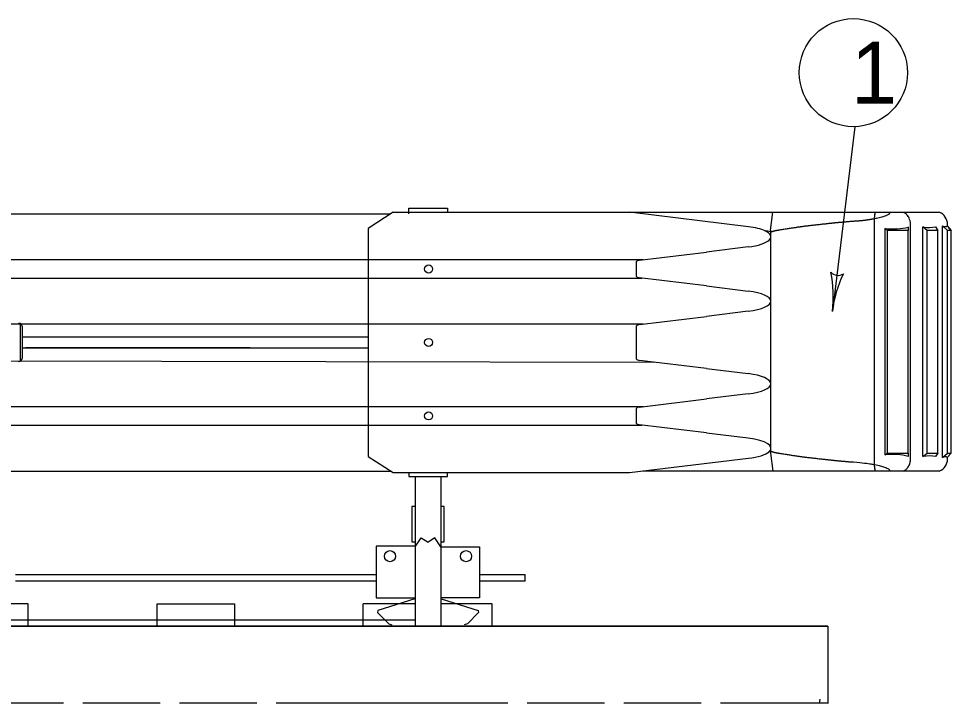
# Model space of a CAD drawing. Extents: x 998.1 to 1038, y 999.1 to 1023.4.
# Drawn here: x 1021.297 to 1024.314, y 1015.782 to 1017.998 of the extents above; entities that cross this region are included whole.
import ezdxf

# ---------------------------------------------------------------- set-up
doc = ezdxf.new("R2010")
doc.units = 0
for name, color, linetype in [('1', 7, 'Continuous'), ('16', 7, 'Continuous'), ('17', 7, 'Continuous'), ('2', 7, 'Continuous'), ('5', 7, 'Continuous'), ('6', 7, 'Continuous'), ('8', 7, 'Continuous'), ('9', 7, 'Continuous')]:
    doc.layers.add(name, color=color, linetype=linetype)

msp = doc.modelspace()

# ---------------------------------------------------------------- linework, layer by layer
at = {"layer": '1'}
for p, q in [((1023.9144, 1016.0317), (1023.9144, 1015.7817)), ((1021.442, 1015.7828), (1020.692, 1015.7828)), ((1021.7545, 1015.7828), (1021.5045, 1015.7828)), ((1022.067, 1015.7828), (1021.817, 1015.7828)), ((1022.8795, 1015.7828), (1022.1295, 1015.7828)), ((1023.192, 1015.7828), (1022.942, 1015.7828)), ((1023.5045, 1015.7828), (1023.2545, 1015.7828)), ((1023.9144, 1015.7828), (1023.567, 1015.7828))]:
    msp.add_line(p, q, dxfattribs=at)
msp.add_lwpolyline([(1023.8875, 1015.7817), (1023.8893, 1015.7958)], dxfattribs=at)
at = {"layer": '16'}
msp.add_line((1023.9144, 1016.0317), (1019.1261, 1016.0317), dxfattribs=at)
at = {"layer": '17'}
msp.add_line((1023.9144, 1016.0317), (1023.9144, 1015.7817), dxfattribs=at)
at = {"layer": '2'}
msp.add_line((1024.002, 1017.6484), (1023.9288, 1017.0509), dxfattribs=at)
msp.add_circle((1023.9967, 1017.8233), 0.175, dxfattribs=at)
for centre, radius, start, end in [((1023.9469, 1017.1984), 0.0313, 221.79, 303.9067), ((1023.5408, 1017.0984), 0.391, 353.0154, 11.6842), ((1024.3169, 1017.0033), 0.391, 154.3626, 173.0093), ((1023.5408, 1017.0984), 0.391, 353.0032, 353.0154)]:
    msp.add_arc(centre, radius, start, end, dxfattribs=at)
at = {"layer": '5'}
for p, q in [((1021.0857, 1017.3669), (1022.5011, 1017.3669)), ((1018.5155, 1017.2181), (1023.3182, 1017.2181)), ((1018.5461, 1017.1583), (1023.3124, 1017.1583)), ((1018.6857, 1017.0098), (1023.3182, 1017.0098)), ((1021.3029, 1016.8893), (1021.3029, 1017.0113)), ((1021.3078, 1017.0028), (1021.3078, 1016.8978)), ((1021.3078, 1016.9684), (1022.4276, 1016.9684)), ((1021.3078, 1016.9323), (1022.4276, 1016.9323)), ((1022.0454, 1016.9323), (1021.3196, 1016.9323)), ((1018.6436, 1016.8965), (1023.3526, 1016.886)), ((1018.7596, 1016.7424), (1023.3182, 1016.7424)), ((1018.7904, 1016.6825), (1023.3124, 1016.6825)), ((1021.0857, 1016.5338), (1022.5, 1016.5338))]:
    msp.add_line(p, q, dxfattribs=at)
for centre, major_axis, ratio, start_param, end_param in [((1021.2749, 1017.0028), (-0.056, 0), 0.175743, 4.18879, 4.308693), ((1021.2981, 1017.0028), (0, 0.00984), 0.990355, 4.712389, 5.759587), ((1021.2749, 1016.8978), (0.056, 0), 0.175743, 5.116085, 5.235988), ((1021.2981, 1016.8978), (0, 0.00984), 0.990355, 3.665191, 4.712389)]:
    msp.add_ellipse(centre, major_axis=major_axis, ratio=ratio, start_param=start_param, end_param=end_param, dxfattribs=at)
at = {"layer": '6'}
for p, q in [((1022.5586, 1017.385), (1022.6836, 1017.385)), ((1022.5586, 1017.3669), (1022.5586, 1017.385)), ((1022.6836, 1017.385), (1022.6836, 1017.3714)), ((1022.5586, 1016.5286), (1022.5586, 1016.5156)), ((1022.5586, 1016.5156), (1022.6836, 1016.5156)), ((1022.5794, 1016.5156), (1022.5794, 1016.0317)), ((1022.6627, 1016.5156), (1022.6627, 1016.0317)), ((1022.6836, 1016.5156), (1022.6836, 1016.5286)), ((1023.1154, 1016.5286), (1023.1159, 1016.5286)), ((1023.1159, 1016.5286), (1023.1161, 1016.5286)), ((1022.5794, 1016.4188), (1022.5691, 1016.4188)), ((1022.5691, 1016.4188), (1022.5691, 1016.3043)), ((1022.6732, 1016.4188), (1022.6627, 1016.4188)), ((1022.6732, 1016.3043), (1022.6732, 1016.4188)), ((1022.5691, 1016.3043), (1022.5794, 1016.3043)), ((1022.6627, 1016.3043), (1022.6732, 1016.3043)), ((1022.5781, 1016.2909), (1022.4534, 1016.2909)), ((1022.4534, 1016.2909), (1022.4534, 1016.1235)), ((1022.6627, 1016.2885), (1022.7876, 1016.2885)), ((1022.7876, 1016.2885), (1022.7876, 1016.1235)), ((1021.2866, 1016.1984), (1022.4534, 1016.1984)), ((1022.7876, 1016.1984), (1022.9357, 1016.1984)), ((1022.9357, 1016.1775), (1022.9357, 1016.1984)), ((1022.4534, 1016.1775), (1021.2866, 1016.1775)), ((1022.9357, 1016.1775), (1022.7876, 1016.1775)), ((1022.4534, 1016.1235), (1022.5794, 1016.1235)), ((1022.7876, 1016.1235), (1022.6627, 1016.1235)), ((1021.3275, 1016.1042), (1021.1617, 1016.1042)), ((1021.3275, 1016.0317), (1021.3275, 1016.1042)), ((1021.7446, 1016.0317), (1021.7446, 1016.1042)), ((1021.7446, 1016.1042), (1021.9946, 1016.1042)), ((1021.9946, 1016.1042), (1021.9946, 1016.0317)), ((1022.4117, 1016.0317), (1022.4117, 1016.1042)), ((1022.5794, 1016.1042), (1022.4117, 1016.1042)), ((1022.8284, 1016.1042), (1022.6627, 1016.1042)), ((1022.8284, 1016.0317), (1022.8284, 1016.1042)), ((1021.1617, 1016.0525), (1022.5794, 1016.0525))]:
    msp.add_line(p, q, dxfattribs=at)
for points in [[(1022.5794, 1016.2885), (1022.5987, 1016.3178), (1022.6211, 1016.304)], [(1022.6627, 1016.2885), (1022.6435, 1016.3178), (1022.6211, 1016.304)], [(1022.5782, 1016.1202), (1022.4591, 1016.0827), (1022.4574, 1016.0762)], [(1022.6639, 1016.1202), (1022.7832, 1016.0827), (1022.7847, 1016.0762)], [(1022.4574, 1016.0762), (1022.4941, 1016.0396), (1022.5037, 1016.0356)], [(1022.7847, 1016.0762), (1022.7482, 1016.0396), (1022.7384, 1016.0356)]]:
    msp.add_lwpolyline(points, dxfattribs=at)
for centre in [(1022.4981, 1016.2581), (1022.7441, 1016.2581)]:
    msp.add_circle(centre, 0.018, dxfattribs=at)
at = {"layer": '8'}
for p, q in [((1022.508, 1017.3714), (1022.4276, 1017.3193)), ((1022.508, 1017.3714), (1023.2731, 1017.3714)), ((1023.6572, 1017.3248), (1023.2731, 1017.3714)), ((1023.2733, 1017.3713), (1023.7358, 1017.3713)), ((1023.2733, 1017.3713), (1023.7358, 1017.3713)), ((1023.729, 1017.3135), (1023.7358, 1017.3713)), ((1023.7358, 1017.3713), (1024.0666, 1017.3713)), ((1024.0631, 1017.3713), (1024.0631, 1017.3713)), ((1024.0666, 1017.3713), (1024.0666, 1017.3713)), ((1024.0666, 1017.3713), (1024.1109, 1017.3713)), ((1024.0687, 1017.3713), (1024.0688, 1017.3713)), ((1024.0687, 1017.3713), (1024.0688, 1017.3713)), ((1024.1166, 1017.3713), (1024.1175, 1017.3713)), ((1024.1166, 1017.3713), (1024.1175, 1017.3713)), ((1024.1175, 1017.3713), (1024.1175, 1017.3713)), ((1024.0636, 1017.3325), (1024.0636, 1016.5725)), ((1024.0636, 1017.3325), (1024.0636, 1016.5725)), ((1024.1815, 1016.5725), (1024.1815, 1017.3325)), ((1024.3012, 1017.326), (1024.3012, 1017.3325)), ((1022.4276, 1017.3193), (1022.4276, 1016.5806)), ((1023.7302, 1016.598), (1023.7302, 1017.3071)), ((1024.1071, 1017.313), (1024.0986, 1017.3188)), ((1024.0986, 1017.3188), (1024.0986, 1016.5862)), ((1024.1071, 1016.592), (1024.1071, 1017.313)), ((1024.1739, 1017.313), (1024.1071, 1017.313)), ((1024.1737, 1017.3239), (1024.1739, 1017.313)), ((1024.1739, 1016.592), (1024.1739, 1017.313)), ((1024.2357, 1017.313), (1024.2216, 1017.3239)), ((1024.2216, 1016.5811), (1024.2216, 1017.3239)), ((1024.2695, 1017.313), (1024.2357, 1017.313)), ((1024.2357, 1016.592), (1024.2357, 1017.313)), ((1024.2627, 1017.3245), (1024.2695, 1017.313)), ((1024.2695, 1016.592), (1024.2695, 1017.313)), ((1024.3012, 1017.313), (1024.2849, 1017.3275)), ((1024.2849, 1016.5775), (1024.2849, 1017.3275)), ((1024.2999, 1017.3273), (1024.3126, 1017.313)), ((1024.3126, 1017.313), (1024.3012, 1017.313)), ((1024.3012, 1016.592), (1024.3012, 1017.313)), ((1024.3136, 1017.313), (1024.3054, 1017.3211)), ((1024.3126, 1016.592), (1024.3126, 1017.313)), ((1024.3136, 1016.592), (1024.3136, 1017.313)), ((1023.3054, 1017.2165), (1023.5222, 1017.2428)), ((1023.6564, 1017.2591), (1023.5222, 1017.2428)), ((1023.2957, 1017.1635), (1023.2957, 1017.2123)), ((1023.5222, 1017.1328), (1023.3054, 1017.1591)), ((1023.5222, 1017.1328), (1023.6564, 1017.1165)), ((1023.3054, 1017.0082), (1023.5222, 1017.0345)), ((1023.6564, 1017.0508), (1023.5222, 1017.0345)), ((1023.2957, 1016.896), (1023.2957, 1017.004)), ((1023.5222, 1016.8655), (1023.3054, 1016.8918)), ((1023.5222, 1016.8655), (1023.6564, 1016.8491)), ((1023.3054, 1016.7408), (1023.5222, 1016.7671)), ((1023.6564, 1016.7835), (1023.5222, 1016.7671)), ((1023.2957, 1016.6877), (1023.2957, 1016.7365)), ((1023.5222, 1016.6571), (1023.3054, 1016.6835)), ((1023.5222, 1016.6571), (1023.6564, 1016.6408)), ((1022.4276, 1016.5806), (1022.508, 1016.5286)), ((1023.729, 1016.5915), (1023.7358, 1016.5337)), ((1024.0986, 1016.5862), (1024.1071, 1016.592)), ((1024.1071, 1016.592), (1024.1739, 1016.592)), ((1024.1739, 1016.592), (1024.1737, 1016.5811)), ((1024.2216, 1016.5811), (1024.2357, 1016.592)), ((1024.2357, 1016.592), (1024.2695, 1016.592)), ((1024.2695, 1016.592), (1024.2627, 1016.5806)), ((1024.2849, 1016.5775), (1024.3012, 1016.592)), ((1024.3126, 1016.592), (1024.2999, 1016.5778)), ((1024.3012, 1016.592), (1024.3126, 1016.592)), ((1024.3012, 1016.5725), (1024.3012, 1016.5791)), ((1024.3054, 1016.584), (1024.3136, 1016.592)), ((1023.2731, 1016.5286), (1023.6572, 1016.5751)), ((1022.508, 1016.5286), (1023.2731, 1016.5286)), ((1023.7358, 1016.5337), (1023.3154, 1016.5337)), ((1024.0666, 1016.5337), (1023.7358, 1016.5337)), ((1024.1109, 1016.5337), (1024.0666, 1016.5337)), ((1024.0687, 1016.5337), (1024.0688, 1016.5337))]:
    msp.add_line(p, q, dxfattribs=at)
for centre in [(1022.6228, 1017.1878), (1022.6228, 1016.95), (1022.6228, 1016.7121)]:
    msp.add_circle(centre, 0.013, dxfattribs=at)
for centre, radius, start, end in [((1024.2595, 1017.3325), 0.0417, 0, 68.6389), ((1023.731, 1016.5819), 0.0156, 99.2033, 116.11), ((1024.2595, 1016.5725), 0.0417, 291.3611, 0)]:
    msp.add_arc(centre, radius, start, end, dxfattribs=at)
for centre, major_axis, ratio, start_param, end_param in [((1023.6124, 1017.292), (0.1174, 0), 0.301698, 5.096361, 6.870649), ((1023.6129, 1017.292), (-0.1181, 0), 0.299878, 3.729056, 4.328417), ((1023.6543, 1017.2823), (0.1122, 0), 0.301801, 0.848429, 1.050406), ((1023.7297, 1017.2823), (0, 0.0339), 0.052336, 0.391448, 0.722368), ((1023.8061, 1017.7578), (-0.4147, 0.4066), 0.408519, 2.665646, 2.918371), ((1023.3867, 1018.2238), (-0.9001, 0.8865), 0.182427, 2.898883, 3.028245), ((1023.3867, 1018.2269), (-0.9129, 0.8999), 0.059507, 3.011514, 3.148024), ((1023.3112, 1017.2122), (0.0155, 0), 0.299878, 1.954769, 3.141593), ((1023.3112, 1017.1634), (0.0155, 0), 0.299878, 3.141593, 4.328417), ((1023.6124, 1017.0837), (0.1174, 0), 0.301698, 5.096361, 7.470009), ((1023.3112, 1017.0039), (0.0155, 0), 0.299878, 1.954769, 3.141593), ((1023.3112, 1016.896), (0.0155, 0), 0.299878, 3.141593, 4.328417), ((1023.6124, 1016.8163), (0.1174, 0), 0.301698, 5.096361, 7.470009), ((1023.3112, 1016.7365), (0.0155, 0), 0.299878, 1.954769, 3.141593), ((1023.3112, 1016.6877), (0.0155, 0), 0.299878, 3.141593, 4.328417), ((1023.6124, 1016.6079), (-0.118, 0.0006), 0.301503, 2.814479, 4.332008), ((1023.6129, 1016.6079), (0.1181, 0), 0.299878, 5.096361, 5.938825), ((1023.7297, 1016.6228), (0, 0.0339), 0.052336, 2.419225, 2.750144), ((1023.8061, 1016.1472), (0.4147, 0.4066), 0.408519, 0.223222, 0.475947), ((1023.3867, 1015.6812), (0.9001, 0.8865), 0.182427, 0.113347, 0.24271), ((1023.3867, 1015.6782), (0.9129, 0.8999), 0.059507, 6.276754, 6.413264)]:
    msp.add_ellipse(centre, major_axis=major_axis, ratio=ratio, start_param=start_param, end_param=end_param, dxfattribs=at)
for points, degree in [([(1024.1109, 1017.3713), (1024.1115, 1017.3711), (1024.1119, 1017.3708), (1024.1127, 1017.3701), (1024.1129, 1017.3698), (1024.1136, 1017.3687), (1024.1134, 1017.368), (1024.1122, 1017.3656), (1024.1099, 1017.3638), (1024.0986, 1017.3583), (1024.0856, 1017.3543), (1024.0659, 1017.3505), (1024.0649, 1017.3503), (1024.0639, 1017.3501)], 3), ([(1024.0666, 1017.3713), (1024.0656, 1017.3643), (1024.0647, 1017.3571), (1024.0639, 1017.35)], 2), ([(1024.0666, 1017.3713), (1024.0661, 1017.3676), (1024.0656, 1017.3638), (1024.0647, 1017.3568), (1024.0643, 1017.3535), (1024.0639, 1017.3501)], 3), ([(1024.0666, 1017.3713), (1024.0666, 1017.3713), (1024.0666, 1017.3713), (1024.0666, 1017.3713)], 2), ([(1024.0666, 1017.3713), (1024.0666, 1017.3713), (1024.0666, 1017.3713), (1024.0666, 1017.3713)], 2), ([(1024.1109, 1017.3713), (1024.1286, 1017.3713), (1024.1446, 1017.3713), (1024.1586, 1017.3713)], 2), ([(1024.1109, 1017.3713), (1024.1109, 1017.3713), (1024.1109, 1017.3713), (1024.1109, 1017.3713)], 2), ([(1024.1109, 1017.3713), (1024.1286, 1017.3713), (1024.1446, 1017.3713), (1024.1586, 1017.3713)], 2), ([(1024.1586, 1017.3713), (1024.1962, 1017.3713), (1024.2252, 1017.3713), (1024.2645, 1017.3713), (1024.2746, 1017.3713), (1024.2747, 1017.3713)], 3), ([(1024.1736, 1017.3585), (1024.1729, 1017.3596), (1024.172, 1017.3608), (1024.1692, 1017.3639), (1024.1674, 1017.3658), (1024.1631, 1017.369), (1024.1609, 1017.3703), (1024.1586, 1017.3713)], 3), ([(1024.1586, 1017.3713), (1024.1962, 1017.3713), (1024.2252, 1017.3713), (1024.2645, 1017.3713), (1024.2746, 1017.3713), (1024.2747, 1017.3713)], 3), ([(1024.1815, 1017.3325), (1024.1815, 1017.338), (1024.1806, 1017.3433), (1024.177, 1017.3534), (1024.1744, 1017.358), (1024.1692, 1017.3639), (1024.1674, 1017.3658), (1024.1631, 1017.369), (1024.1609, 1017.3703), (1024.1586, 1017.3713)], 3), ([(1023.8972, 1017.3325), (1023.8504, 1017.3275), (1023.8039, 1017.321), (1023.7574, 1017.3135)], 2), ([(1023.9823, 1017.3409), (1023.9539, 1017.3385), (1023.9256, 1017.3356), (1023.8972, 1017.3325)], 2), ([(1024.0639, 1017.35), (1024.0421, 1017.3461), (1024.0146, 1017.343), (1023.9824, 1017.341)], 2), ([(1024.0639, 1017.3501), (1024.0639, 1017.3485), (1024.0638, 1017.3468), (1024.0637, 1017.3411), (1024.0636, 1017.3369), (1024.0636, 1017.3325)], 3), ([(1024.0639, 1017.35), (1024.0638, 1017.3486), (1024.0637, 1017.3471), (1024.0636, 1017.3415), (1024.0636, 1017.337), (1024.0636, 1017.3325)], 3), ([(1023.7302, 1017.3071), (1023.7296, 1017.3073), (1023.7291, 1017.3075), (1023.7285, 1017.3076)], 2), ([(1023.7574, 1017.3135), (1023.7483, 1017.3122), (1023.7389, 1017.3101), (1023.7302, 1017.3071)], 2), ([(1023.7285, 1016.5974), (1023.7291, 1016.5976), (1023.7296, 1016.5978), (1023.7302, 1016.598)], 2), ([(1023.7302, 1016.598), (1023.7389, 1016.5949), (1023.7483, 1016.5928), (1023.7574, 1016.5915)], 2), ([(1023.7574, 1016.5915), (1023.8039, 1016.584), (1023.8504, 1016.5776), (1023.8972, 1016.5725)], 2), ([(1023.8972, 1016.5725), (1023.9256, 1016.5694), (1023.9539, 1016.5665), (1023.9823, 1016.5641)], 2), ([(1023.9824, 1016.5641), (1024.0046, 1016.5628), (1024.0261, 1016.5606), (1024.0524, 1016.557), (1024.0584, 1016.556), (1024.0639, 1016.555)], 3), ([(1024.0636, 1016.5725), (1024.0636, 1016.5696), (1024.0636, 1016.5669), (1024.0637, 1016.5613), (1024.0637, 1016.5586), (1024.0639, 1016.5558), (1024.0639, 1016.5555), (1024.0639, 1016.555)], 3), ([(1024.0636, 1016.5725), (1024.0636, 1016.5696), (1024.0636, 1016.5669), (1024.0637, 1016.5613), (1024.0637, 1016.5586), (1024.0639, 1016.5557), (1024.0639, 1016.5553), (1024.0639, 1016.555)], 3), ([(1024.0639, 1016.555), (1024.0742, 1016.553), (1024.083, 1016.551), (1024.0991, 1016.5463), (1024.1055, 1016.5437), (1024.1106, 1016.5405), (1024.1124, 1016.5392), (1024.1134, 1016.5372), (1024.1135, 1016.5366), (1024.1131, 1016.5355), (1024.1129, 1016.5351), (1024.1121, 1016.5343), (1024.1116, 1016.534), (1024.1109, 1016.5337)], 3), ([(1024.0639, 1016.555), (1024.0647, 1016.548), (1024.0656, 1016.5408), (1024.0666, 1016.5337)], 2), ([(1024.0639, 1016.555), (1024.0644, 1016.5511), (1024.0649, 1016.5475), (1024.0657, 1016.5404), (1024.0662, 1016.537), (1024.0666, 1016.5337)], 3), ([(1024.1586, 1016.5337), (1024.1629, 1016.5356), (1024.1669, 1016.5386), (1024.1737, 1016.5461), (1024.1764, 1016.5506), (1024.1794, 1016.5582), (1024.1801, 1016.561), (1024.1812, 1016.5666), (1024.1815, 1016.5696), (1024.1815, 1016.5725)], 3), ([(1024.1586, 1016.5337), (1024.1446, 1016.5337), (1024.1286, 1016.5337), (1024.1109, 1016.5337)], 2), ([(1024.2747, 1016.5337), (1024.2746, 1016.5337), (1024.2645, 1016.5337), (1024.2252, 1016.5337), (1024.1962, 1016.5337), (1024.1586, 1016.5337)], 3)]:
    msp.add_open_spline(points, degree=degree, dxfattribs=at)
at = {"layer": '9'}
msp.add_line((1019.1261, 1016.0317), (1023.9144, 1016.0317), dxfattribs=at)

# ---------------------------------------------------------------- texts
at = {"layer": '1'}
msp.add_text('1', height=0.2, dxfattribs=at).set_placement((1023.9889, 1017.7233))

doc.saveas('drawing.dxf')
